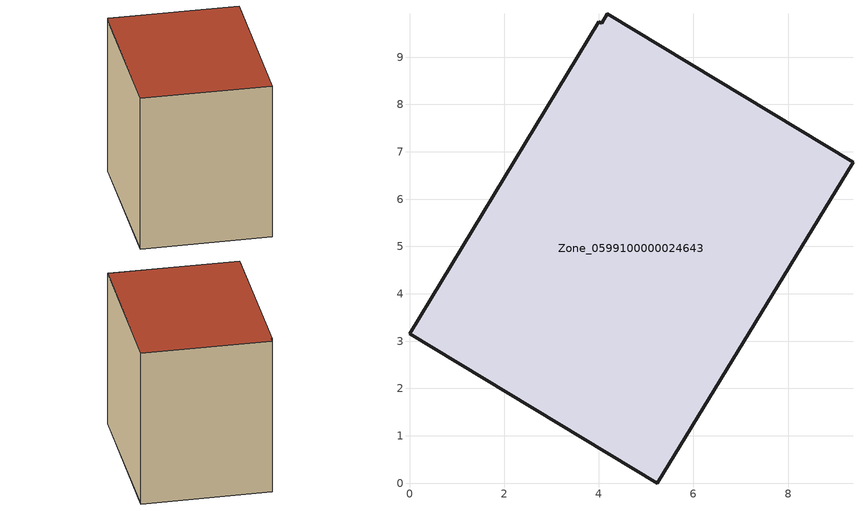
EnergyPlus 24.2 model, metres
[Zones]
Zone_0599100000024643
 floor ground (C_G): 9.37,6.78 5.23,0 0,3.16 4,9.75 4.06,9.72 4.17,9.91 z0
 wall outside (C_F): 4,9.75 0,3.16 5.23,0 9.37,6.78 4.17,9.91 4.06,9.72 4,9.75 z0:7.73
 roof outside (C_R): 5.23,0 9.37,6.78 4.17,9.91 4.06,9.72 4,9.75 0,3.16 z7.73
[BUILDING]
Pand.0599100000024643: North Axis=0; Terrain=City; Loads Convergence Tolerance Value=0.04; Temperature Convergence Tolerance Value=0.4; Solar Distribution=FullExterior; Maximum Number of Warmup Days=25; Minimum Number of Warmup Days=1
[Site:Location]
Rotterdam.The.Hague.AP_ZH_NLD Design_Conditions: Latitude=51.96; Longitude=4.45; Time Zone=1; Elevation=-4.5
[SITE:GROUNDTEMPERATURE:BUILDINGSURFACE]
18, 18, 18, 18, 18, 18, 18, 18, 18, 18, 18, 18
[MATERIAL] Thermal Absorptance=0.9; Solar Absorptance=0.7; Visible Absorptance=0.7
Name | Roughness | Thickness | Conductivity | Density | Specific Heat
G.TC.1946-1964 | MediumSmooth | 0.15 | 1 | 540 | 1210
F.TC.1946-1964 | Rough | 0.3 | 0.857143 | 1920 | 840
R.TC.1946-1964 | MediumRough | 0.2 | 0.235294 | 1500 | 1000
[CONSTRUCTION]
C_G: G.TC.1946-1964
C_F: F.TC.1946-1964
C_R: R.TC.1946-1964
[ZONE]
Zone_0599100000024643: Type=1; Multiplier=1; Ceiling Height=Autocalculate; Volume=Autocalculate; Floor Area=autocalculate; Part of Total Floor Area=Yes
[ZONEINFILTRATION:DESIGNFLOWRATE]
Infil_Zone_0599100000024643: Zone or ZoneList or Space or SpaceList=Zone_0599100000024643; Schedule=AlwaysOn; Design Flow Rate Calculation Method=Flow/Area; Flow Rate per Floor Area=0.003; Constant Term Coefficient=1; Temperature Term Coefficient=0; Velocity Term Coefficient=0; Velocity Squared Term Coefficient=0
[HVACTEMPLATE:ZONE:IDEALLOADSAIRSYSTEM]
Zone_0599100000024643: Maximum Heating Supply Air Temperature=50; Minimum Cooling Supply Air Temperature=13; Maximum Heating Supply Air Humidity Ratio=0.0156; Minimum Cooling Supply Air Humidity Ratio=0.0077; Heating Limit=NoLimit; Cooling Limit=NoLimit; Dehumidification Control Type=ConstantSensibleHeatRatio; Cooling Sensible Heat Ratio=0.7; Dehumidification Setpoint=60; Humidification Control Type=None; Humidification Setpoint=30; Outdoor Air Method=None; Outdoor Air Flow Rate per Person=0.00944; Outdoor Air Flow Rate per Zone Floor Area=0; Outdoor Air Flow Rate per Zone=0; Demand Controlled Ventilation Type=None; Outdoor Air Economizer Type=NoEconomizer; Heat Recovery Type=None; Sensible Heat Recovery Effectiveness=0.7; Latent Heat Recovery Effectiveness=0.65
[ZONECONTROL:THERMOSTAT]
ThermostatControl_Zone_0599100000024643: Zone or ZoneList=Zone_0599100000024643; Control Type Schedule=DualSetpointControlType; Control 1=Thermostat_Zone_0599100000024643; Temperature Difference Between Cutout And Setpoint=0
[THERMOSTATSETPOINT:DUALSETPOINT]
Thermostat_Zone_0599100000024643: Heating Setpoint Temperature Schedule=HeatingSetpoint_Zone_0599100000024643; Cooling Setpoint Temperature Schedule=CoolingSetpoint_Zone_0599100000024643
[SCHEDULE:COMPACT]
HeatingSetpoint_Zone_0599100000024643: Through: 12/31, For: AllDays, Until: 24:00, 21
CoolingSetpoint_Zone_0599100000024643: Through: 12/31, For: AllDays, Until: 24:00, 24
DualSetpointControlType: Through: 12/31, For: AllDays, Until: 24:00, 4
AlwaysOn: Through: 12/31, For: AllDays, Until: 24:00, 1
